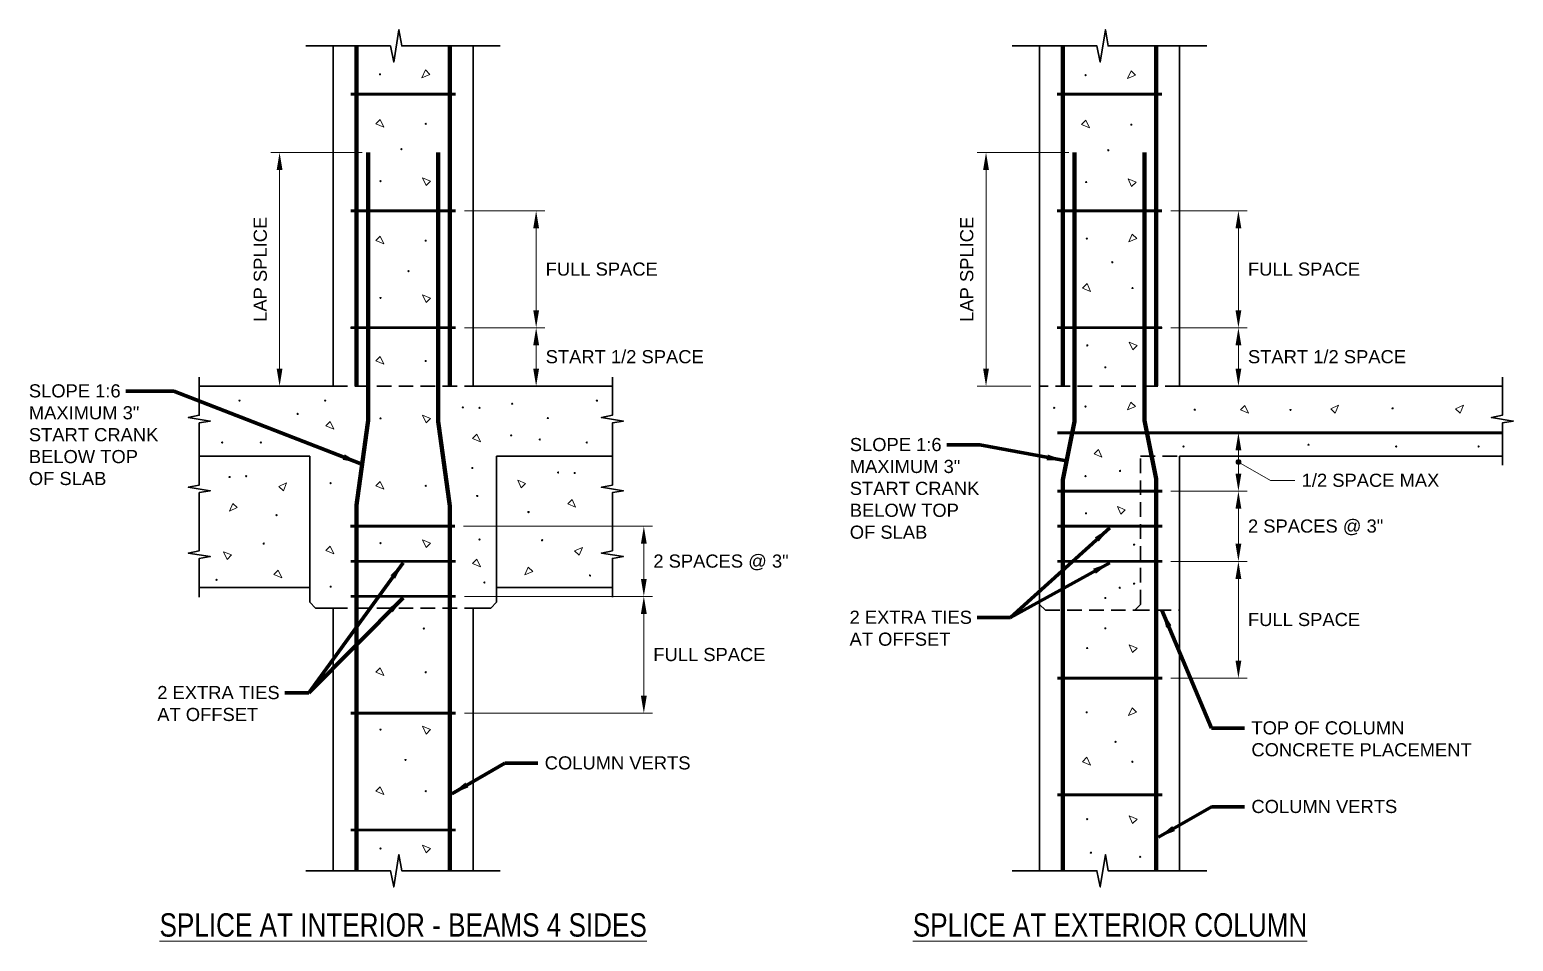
# Model space of a CAD drawing. Header units: inches. Extents: x -207 to -80, y 1596 to 1780.
# Drawn here: x -207.3 to -80.3, y 1701.6 to 1779.6 of the extents above; entities that cross this region are included whole.
import ezdxf

# ---------------------------------------------------------------- set-up
doc = ezdxf.new("R2010")
doc.units = ezdxf.units.IN
doc.header["$LTSCALE"] = 5
doc.header["$MEASUREMENT"] = 0
doc.linetypes.add('HIDDEN', pattern=[0.375, 0.25, -0.125])
for name, color, linetype, lineweight in [('S-ANNO-DIMS', 1, 'Continuous', 20), ('S-ANNO-TEXT', 7, 'Continuous', 20), ('S-DELT-PATT', 7, 'Continuous', 15), ('S-DETL', 3, 'Continuous', 30)]:
    doc.layers.add(name, color=color, linetype=linetype, lineweight=lineweight)
doc.styles.add('Romans', font='arial.ttf')
doc.dimstyles.get("Standard").update_dxf_attribs({"dimtxt": 0.18, "dimasz": 0.18, "dimexe": 0.18, "dimexo": 0.0625, "dimgap": 0.09, "dimtad": 0, "dimtih": 1, "dimtoh": 1, "dimdec": 4, "dimzin": 0, "dimdsep": 46, "dimtxsty": 'Standard', "dimcen": 0.09, "dimadec": 0, "dimazin": 0, "dimtfac": 1, "dimtdec": 4, "dimtofl": 0, "dimtmove": 0, "dimatfit": 3, "dimfxl": 1, "dimtolj": 1, "dimtzin": 0, "dimarcsym": 0})

# ---------------------------------------------------------------- blocks, each defined once
blk = doc.blocks.new('*D7')
at = {"layer": 'Defpoints', "color": 0, "transparency": 16777216}
for p in [(-110.35, 1734.13), (-103.82, 1734.13), (-110.35, 1724.13)]:
    blk.add_point(p, dxfattribs=at)
at = {"layer": 'S-ANNO-DIMS', "transparency": 16777216}
for p, q in [((-109.6, 1734.13), (-103.07, 1734.13)), ((-103.82, 1725.63), (-103.82, 1732.63)), ((-109.6, 1724.13), (-103.07, 1724.13))]:
    blk.add_line(p, q, dxfattribs=at)
for points in [[(-104.07, 1732.63), (-103.57, 1732.63), (-103.82, 1734.13)], [(-104.07, 1725.63), (-103.57, 1725.63), (-103.82, 1724.13)]]:
    blk.add_solid(points, dxfattribs=at)
blk = doc.blocks.new('*D8')
at = {"layer": 'Defpoints', "color": 0, "transparency": 16777216}
for p in [(-107.66, 1745.13), (-103.82, 1745.13), (-110.35, 1740.13)]:
    blk.add_point(p, dxfattribs=at)
at = {"layer": 'S-ANNO-DIMS', "transparency": 16777216}
blk.add_line((-103.82, 1741.63), (-103.82, 1743.63), dxfattribs=at)
for points in [[(-104.07, 1743.63), (-103.57, 1743.63), (-103.82, 1745.13)], [(-104.07, 1741.63), (-103.57, 1741.63), (-103.82, 1740.13)]]:
    blk.add_solid(points, dxfattribs=at)
blk = doc.blocks.new('*D9')
at = {"layer": 'Defpoints', "color": 0, "transparency": 16777216}
for p in [(-110.35, 1740.13), (-110.35, 1734.13), (-103.82, 1734.13)]:
    blk.add_point(p, dxfattribs=at)
at = {"layer": 'S-ANNO-DIMS', "transparency": 16777216}
for p, q in [((-109.6, 1740.13), (-103.07, 1740.13)), ((-103.82, 1738.63), (-103.82, 1735.63)), ((-109.6, 1734.13), (-103.07, 1734.13))]:
    blk.add_line(p, q, dxfattribs=at)
for points in [[(-104.07, 1738.63), (-103.57, 1738.63), (-103.82, 1740.13)], [(-104.07, 1735.63), (-103.57, 1735.63), (-103.82, 1734.13)]]:
    blk.add_solid(points, dxfattribs=at)
blk = doc.blocks.new('*D10')
at = {"layer": 'Defpoints', "color": 0, "transparency": 16777216}
for p in [(-110.35, 1764.13), (-103.82, 1764.13), (-110.35, 1754.13)]:
    blk.add_point(p, dxfattribs=at)
at = {"layer": 'S-ANNO-DIMS', "transparency": 16777216}
for p, q in [((-109.6, 1764.13), (-103.07, 1764.13)), ((-103.82, 1755.63), (-103.82, 1762.63)), ((-109.6, 1754.13), (-103.07, 1754.13))]:
    blk.add_line(p, q, dxfattribs=at)
for points in [[(-104.07, 1762.63), (-103.57, 1762.63), (-103.82, 1764.13)], [(-104.07, 1755.63), (-103.57, 1755.63), (-103.82, 1754.13)]]:
    blk.add_solid(points, dxfattribs=at)
blk = doc.blocks.new('*D11')
at = {"layer": 'Defpoints', "color": 0, "transparency": 16777216}
for p in [(-113.35, 1754.13), (-103.82, 1754.13), (-110.73, 1749.13)]:
    blk.add_point(p, dxfattribs=at)
at = {"layer": 'S-ANNO-DIMS', "transparency": 16777216}
blk.add_line((-103.82, 1750.63), (-103.82, 1752.63), dxfattribs=at)
for points in [[(-104.07, 1752.63), (-103.57, 1752.63), (-103.82, 1754.13)], [(-104.07, 1750.63), (-103.57, 1750.63), (-103.82, 1749.13)]]:
    blk.add_solid(points, dxfattribs=at)
blk = doc.blocks.new('*D12')
at = {"layer": 'Defpoints', "color": 0, "transparency": 16777216}
for p in [(-125.43, 1769.13), (-117.6, 1769.13), (-120.85, 1749.13)]:
    blk.add_point(p, dxfattribs=at)
at = {"layer": 'S-ANNO-DIMS', "transparency": 16777216}
for p, q in [((-118.35, 1769.13), (-126.18, 1769.13)), ((-125.43, 1750.63), (-125.43, 1767.63)), ((-121.6, 1749.13), (-126.18, 1749.13))]:
    blk.add_line(p, q, dxfattribs=at)
for points in [[(-125.68, 1767.63), (-125.18, 1767.63), (-125.43, 1769.13)], [(-125.68, 1750.63), (-125.18, 1750.63), (-125.43, 1749.13)]]:
    blk.add_solid(points, dxfattribs=at)
blk = doc.blocks.new('*D15')
at = {"layer": 'Defpoints', "color": 0, "transparency": 16777216}
for p in [(-185.92, 1769.13), (-178.09, 1769.13), (-181.34, 1749.13)]:
    blk.add_point(p, dxfattribs=at)
at = {"layer": 'S-ANNO-DIMS', "transparency": 16777216}
for p, q in [((-178.84, 1769.13), (-186.67, 1769.13)), ((-185.92, 1750.63), (-185.92, 1767.63)), ((-182.09, 1749.13), (-186.67, 1749.13))]:
    blk.add_line(p, q, dxfattribs=at)
for points in [[(-186.17, 1767.63), (-185.67, 1767.63), (-185.92, 1769.13)], [(-186.17, 1750.63), (-185.67, 1750.63), (-185.92, 1749.13)]]:
    blk.add_solid(points, dxfattribs=at)
blk = doc.blocks.new('*D16')
at = {"layer": 'Defpoints', "color": 0, "transparency": 16777216}
for p in [(-170.84, 1764.13), (-163.95, 1764.13), (-170.84, 1754.13)]:
    blk.add_point(p, dxfattribs=at)
at = {"layer": 'S-ANNO-DIMS', "transparency": 16777216}
for p, q in [((-170.09, 1764.13), (-163.2, 1764.13)), ((-163.95, 1755.63), (-163.95, 1762.63)), ((-170.09, 1754.13), (-163.2, 1754.13))]:
    blk.add_line(p, q, dxfattribs=at)
for points in [[(-164.2, 1762.63), (-163.7, 1762.63), (-163.95, 1764.13)], [(-164.2, 1755.63), (-163.7, 1755.63), (-163.95, 1754.13)]]:
    blk.add_solid(points, dxfattribs=at)
blk = doc.blocks.new('*D17')
at = {"layer": 'Defpoints', "color": 0, "transparency": 16777216}
for p in [(-173.84, 1754.13), (-163.95, 1754.13), (-171.22, 1749.13)]:
    blk.add_point(p, dxfattribs=at)
at = {"layer": 'S-ANNO-DIMS', "transparency": 16777216}
blk.add_line((-163.95, 1750.63), (-163.95, 1752.63), dxfattribs=at)
for points in [[(-164.2, 1752.63), (-163.7, 1752.63), (-163.95, 1754.13)], [(-164.2, 1750.63), (-163.7, 1750.63), (-163.95, 1749.13)]]:
    blk.add_solid(points, dxfattribs=at)
blk = doc.blocks.new('*D23')
at = {"layer": 'Defpoints', "color": 0, "transparency": 16777216}
for p in [(-161.62, 1731.13), (-154.73, 1731.13), (-170.84, 1721.13)]:
    blk.add_point(p, dxfattribs=at)
at = {"layer": 'S-ANNO-DIMS', "transparency": 16777216}
for p, q in [((-160.87, 1731.13), (-153.98, 1731.13)), ((-154.73, 1722.63), (-154.73, 1729.63)), ((-170.09, 1721.13), (-153.98, 1721.13))]:
    blk.add_line(p, q, dxfattribs=at)
for points in [[(-154.98, 1729.63), (-154.48, 1729.63), (-154.73, 1731.13)], [(-154.98, 1722.63), (-154.48, 1722.63), (-154.73, 1721.13)]]:
    blk.add_solid(points, dxfattribs=at)
blk = doc.blocks.new('*D24')
at = {"layer": 'Defpoints', "color": 0, "transparency": 16777216}
for p in [(-170.91, 1737.13), (-170.84, 1731.13), (-154.73, 1731.13)]:
    blk.add_point(p, dxfattribs=at)
at = {"layer": 'S-ANNO-DIMS', "transparency": 16777216}
for p, q in [((-170.16, 1737.13), (-153.98, 1737.13)), ((-154.73, 1735.63), (-154.73, 1732.63)), ((-170.09, 1731.13), (-153.98, 1731.13))]:
    blk.add_line(p, q, dxfattribs=at)
for points in [[(-154.98, 1735.63), (-154.48, 1735.63), (-154.73, 1737.13)], [(-154.98, 1732.63), (-154.48, 1732.63), (-154.73, 1731.13)]]:
    blk.add_solid(points, dxfattribs=at)

msp = doc.modelspace()

# ---------------------------------------------------------------- hatches: boundary and pattern name
at = {"layer": 'S-ANNO-DIMS'}
h = msp.add_hatch(color=256, dxfattribs=at)
h.dxf.hatch_style = 1
h.paths.add_polyline_path([(-103.609809, 1742.63188, 1), (-104.021753, 1742.63188, 1)])

# ---------------------------------------------------------------- linework, layer by layer
msp.add_lwpolyline([(-103.815781, 1742.63188), (-101.080701, 1741.052781), (-98.98825, 1741.052781)], dxfattribs=at)
msp.add_circle((-103.815781, 1742.63188), 0.205972, dxfattribs=at)
at = {"layer": 'S-DELT-PATT', "flags": 128}
for points in [[(-173.049794, 1775.822922), (-173.724057, 1775.535272), (-173.424687, 1776.197815)], [(-112.629337, 1775.751736), (-113.3036, 1775.464086), (-113.00423, 1776.126629)], [(-177.677888, 1771.591513), (-177.003625, 1771.303862), (-177.302996, 1771.966406)], [(-117.257431, 1771.520327), (-116.583168, 1771.232676), (-116.882538, 1771.895219)], [(-173.00615, 1766.672247), (-173.680413, 1766.959898), (-173.381043, 1766.297355)], [(-112.585693, 1766.601061), (-113.259956, 1766.888711), (-112.960585, 1766.226168)], [(-112.529806, 1761.761443), (-113.204069, 1761.473793), (-112.904698, 1762.136336)], [(-177.677888, 1761.591513), (-177.003625, 1761.303862), (-177.302996, 1761.966406)], [(-173.00615, 1756.672247), (-173.680413, 1756.959898), (-173.381043, 1756.297355)], [(-117.1579, 1757.530034), (-116.483637, 1757.242383), (-116.783007, 1757.904926)], [(-112.486161, 1752.610768), (-113.160424, 1752.898418), (-112.861054, 1752.235875)], [(-177.677888, 1751.286386), (-177.003625, 1750.998736), (-177.302996, 1751.661279)], [(-112.643511, 1747.382147), (-113.317774, 1747.094497), (-113.018403, 1747.75704)], [(-103.636167, 1747.093947), (-102.961904, 1746.806296), (-103.261274, 1747.46884)], [(-95.533893, 1746.824752), (-95.246243, 1747.499015), (-95.908786, 1747.199645)], [(-84.845378, 1746.824752), (-84.557727, 1747.499015), (-85.22027, 1747.199645)], [(-181.948563, 1745.736806), (-181.2743, 1745.449155), (-181.573671, 1746.111698)], [(-173.00615, 1746.367121), (-173.680413, 1746.654771), (-173.381043, 1745.992228)], [(-169.395423, 1744.643529), (-168.72116, 1744.355879), (-169.02053, 1745.018422)], [(-116.178653, 1743.332801), (-115.50439, 1743.04515), (-115.803761, 1743.707693)], [(-185.980105, 1740.536918), (-185.312809, 1740.84038), (-185.596481, 1740.170965)], [(-177.677888, 1740.597871), (-177.003625, 1740.310221), (-177.302996, 1740.972764)], [(-164.857844, 1740.785859), (-165.532107, 1741.07351), (-165.232736, 1740.410967)], [(-161.247116, 1739.062268), (-160.572854, 1738.774617), (-160.872224, 1739.43716)], [(-189.549207, 1738.728707), (-190.216503, 1738.425245), (-189.932831, 1739.09466)], [(-113.510658, 1738.550086), (-114.184921, 1738.837736), (-113.885551, 1738.175193)], [(-181.948563, 1735.04829), (-181.2743, 1734.76064), (-181.573671, 1735.423183)], [(-173.00615, 1735.678605), (-173.680413, 1735.966256), (-173.381043, 1735.303713)], [(-160.653848, 1735.023774), (-159.983022, 1735.319351), (-160.274563, 1734.653326)], [(-190.04713, 1734.677353), (-190.724736, 1734.957037), (-190.417579, 1734.298068)], [(-169.395423, 1733.955014), (-168.72116, 1733.667363), (-169.02053, 1734.329906)], [(-186.416342, 1732.996431), (-185.738736, 1732.716747), (-186.045894, 1733.375716)], [(-164.244012, 1733.257748), (-164.914838, 1732.962172), (-164.623297, 1733.628197)], [(-112.500632, 1726.70286), (-113.174895, 1726.99051), (-112.875525, 1726.327967)], [(-177.677888, 1724.638989), (-177.003625, 1724.351339), (-177.302996, 1725.013882)], [(-112.544277, 1721.209419), (-113.218539, 1720.921768), (-112.919169, 1721.584311)], [(-173.00615, 1719.719723), (-173.680413, 1720.007374), (-173.381043, 1719.344831)], [(-117.172371, 1716.978009), (-116.498108, 1716.690359), (-116.797478, 1717.352902)], [(-177.677888, 1714.46305), (-177.003625, 1714.1754), (-177.302996, 1714.837943)], [(-112.500632, 1712.058744), (-113.174895, 1712.346394), (-112.875525, 1711.683851)], [(-173.00615, 1709.543784), (-173.680413, 1709.831435), (-173.381043, 1709.168892)]]:
    msp.add_lwpolyline(points, close=True, dxfattribs=at)
for points in [[(-177.372069, 1775.818651, 1), (-177.268389, 1775.818651, 1)], [(-116.951612, 1775.747465, 1), (-116.847932, 1775.747465, 1)], [(-173.355614, 1771.587242, -1), (-173.459294, 1771.587242, -1)], [(-112.935156, 1771.516055, -1), (-113.038836, 1771.516055, -1)], [(-175.544223, 1769.414095, -1), (-175.440543, 1769.414095, -1)], [(-115.011815, 1769.322962, 1), (-114.908135, 1769.322962, 1)], [(-177.328425, 1766.676519, -1), (-177.224745, 1766.676519, -1)], [(-116.907967, 1766.605332, -1), (-116.804287, 1766.605332, -1)], [(-173.355614, 1761.587242, -1), (-173.459294, 1761.587242, -1)], [(-116.85208, 1761.757172, 1), (-116.7484, 1761.757172, 1)], [(-114.669169, 1759.733885, 1), (-114.565489, 1759.733885, 1)], [(-174.929959, 1758.977034, -1), (-174.826279, 1758.977034, -1)], [(-112.835625, 1757.525762, -1), (-112.939305, 1757.525762, -1)], [(-177.328425, 1756.676519, -1), (-177.224745, 1756.676519, -1)], [(-116.808436, 1752.615039, -1), (-116.704756, 1752.615039, -1)], [(-173.355614, 1751.282115, -1), (-173.459294, 1751.282115, -1)], [(-115.268799, 1750.744123, 1), (-115.165119, 1750.744123, 1)], [(-189.40693, 1747.886545, 1), (-189.30325, 1747.886545, 1)], [(-184.422277, 1746.750282, 1), (-184.318597, 1746.750282, 1)], [(-182.061126, 1747.886545, 1), (-181.957446, 1747.886545, 1)], [(-170.279115, 1747.312085, -1), (-170.175435, 1747.312085, -1)], [(-168.856168, 1747.27471, 1), (-168.752488, 1747.27471, 1)], [(-166.057767, 1747.624329, 1), (-165.954087, 1747.624329, 1)], [(-158.799415, 1747.886545, 1), (-158.695735, 1747.886545, 1)], [(-119.640104, 1747.277641, 1), (-119.536424, 1747.277641, 1)], [(-116.965785, 1747.377876, 1), (-116.862105, 1747.377876, 1)], [(-107.612301, 1747.11344, 1), (-107.508621, 1747.11344, 1)], [(-99.313892, 1747.089676, -1), (-99.417572, 1747.089676, -1)], [(-90.618899, 1747.174216, -1), (-90.618899, 1747.277896, -1)], [(-177.328425, 1746.371392, -1), (-177.224745, 1746.371392, -1)], [(-162.997017, 1746.400663, 1), (-162.893337, 1746.400663, 1)], [(-190.893581, 1744.302947, 1), (-190.789901, 1744.302947, 1)], [(-187.570478, 1744.302947, 1), (-187.466798, 1744.302947, 1)], [(-166.145218, 1744.914782, 1), (-166.041538, 1744.914782, 1)], [(-163.696617, 1744.565163, 1), (-163.592937, 1744.565163, 1)], [(-159.673914, 1744.302947, 1), (-159.570234, 1744.302947, 1)], [(-108.576075, 1743.956038, 1), (-108.472395, 1743.956038, 1)], [(-97.867469, 1744.116582, 1), (-97.763789, 1744.116582, 1)], [(-90.371447, 1743.956038, 1), (-90.267767, 1743.956038, 1)], [(-83.30377, 1743.956038, 1), (-83.20009, 1743.956038, 1)], [(-169.468321, 1742.117828, 1), (-169.364641, 1742.117828, 1)], [(-162.130809, 1741.730823, -1), (-162.027129, 1741.730823, -1)], [(-160.707862, 1741.693448, 1), (-160.604182, 1741.693448, 1)], [(-113.905659, 1741.872017, -1), (-114.009339, 1741.872017, -1)], [(-190.150324, 1741.346447, -1), (-190.253975, 1741.344004, -1)], [(-188.728653, 1741.417348, 1), (-188.832304, 1741.414904, 1)], [(-181.5991, 1740.821812, -1), (-181.49542, 1740.821812, -1)], [(-173.355614, 1740.5936, -1), (-173.459294, 1740.5936, -1)], [(-116.965785, 1741.430593, 1), (-116.862105, 1741.430593, 1)], [(-169.045959, 1739.728535, -1), (-168.942279, 1739.728535, -1)], [(-186.226816, 1738.085715, -1), (-186.123143, 1738.086937, -1)], [(-164.553431, 1738.341152, 1), (-164.657104, 1738.33993, 1)], [(-116.922141, 1738.235743, -1), (-116.818461, 1738.235743, -1)], [(-187.331421, 1735.654388, -1), (-187.227748, 1735.655609, -1)], [(-177.328425, 1735.682877, -1), (-177.224745, 1735.682877, -1)], [(-168.856168, 1735.999493, 1), (-168.752488, 1735.999493, 1)], [(-163.39183, 1735.936533, 1), (-163.495503, 1735.935311, 1)], [(-112.806802, 1735.56129, -1), (-112.703122, 1735.56129, -1)], [(-159.287068, 1732.920904, -1), (-159.390741, 1732.919682, -1)], [(-191.36397, 1732.542854, 1), (-191.260297, 1732.544076, 1)], [(-181.5991, 1731.963466, -1), (-181.49542, 1731.963466, -1)], [(-168.436328, 1732.31429, -1), (-168.332648, 1732.31429, -1)], [(-114.038151, 1731.869152, -1), (-113.934471, 1731.869152, -1)], [(-112.806802, 1732.220784, -1), (-112.703122, 1732.220784, -1)], [(-115.269501, 1730.99007, -1), (-115.165821, 1730.99007, -1)], [(-173.623142, 1728.37198, 1), (-173.519462, 1728.37198, 1)], [(-115.268799, 1728.398146, 1), (-115.165119, 1728.398146, 1)], [(-116.822907, 1726.707131, -1), (-116.719227, 1726.707131, -1)], [(-173.355614, 1724.634718, -1), (-173.459294, 1724.634718, -1)], [(-116.866551, 1721.205147, 1), (-116.762871, 1721.205147, 1)], [(-177.328425, 1719.723995, -1), (-177.224745, 1719.723995, -1)], [(-114.389965, 1718.682946, -1), (-114.286285, 1718.682946, -1)], [(-175.193631, 1717.122628, 1), (-175.089951, 1717.122628, 1)], [(-112.850096, 1716.973738, -1), (-112.953776, 1716.973738, -1)], [(-173.355614, 1714.458779, -1), (-173.459294, 1714.458779, -1)], [(-116.822907, 1712.063015, -1), (-116.719227, 1712.063015, -1)], [(-177.328425, 1709.548056, -1), (-177.224745, 1709.548056, -1)], [(-116.50085, 1709.188876, -1), (-116.39717, 1709.188876, -1)], [(-112.27908, 1708.837243, -1), (-112.1754, 1708.837243, -1)]]:
    msp.add_lwpolyline(points, format="xyb", close=True, dxfattribs=at)
at = {"layer": 'S-DETL'}
for p, q in [((-181.342019, 1778.25885), (-181.342019, 1749.13188)), ((-169.342019, 1778.25885), (-169.342019, 1749.13188)), ((-120.851462, 1778.25885), (-120.851462, 1749.13188)), ((-108.851462, 1778.25885), (-108.851462, 1749.13188)), ((-179.842019, 1754.13188), (-170.842019, 1754.13188)), ((-119.351462, 1754.13188), (-110.351462, 1754.13188)), ((-192.801403, 1749.13188), (-181.342019, 1749.13188)), ((-169.342019, 1749.13188), (-157.414719, 1749.13188)), ((-120.851462, 1749.13188), (-120.851462, 1707.640659)), ((-108.851462, 1749.13188), (-81.221696, 1749.13188)), ((-192.801403, 1743.13188), (-183.342019, 1743.13188)), ((-183.342019, 1743.13188), (-183.342019, 1730.63188)), ((-167.342019, 1743.13188), (-167.342019, 1730.63188)), ((-167.342019, 1743.13188), (-157.414719, 1743.13188)), ((-108.851462, 1743.13188), (-108.851462, 1707.640659)), ((-108.851462, 1743.13188), (-81.221696, 1743.13188)), ((-192.801403, 1731.879037), (-183.342019, 1731.879037)), ((-167.342019, 1731.879037), (-157.414719, 1731.879037)), ((-183.342019, 1730.63188), (-182.842019, 1730.13188)), ((-167.342019, 1730.63188), (-167.842019, 1730.13188)), ((-182.842019, 1730.13188), (-181.342019, 1730.13188)), ((-181.342019, 1730.13188), (-181.342019, 1707.640659)), ((-169.342019, 1730.13188), (-169.342019, 1707.640659)), ((-169.342019, 1730.13188), (-167.842019, 1730.13188))]:
    msp.add_line(p, q, dxfattribs=at)
at = {"layer": 'S-DETL', "linetype": 'HIDDEN'}
for p, q in [((-181.342019, 1749.13188), (-169.342019, 1749.13188)), ((-108.851462, 1749.13188), (-120.851462, 1749.13188)), ((-181.342019, 1730.114428), (-169.342019, 1730.114428)), ((-112.697262, 1729.937414), (-108.851462, 1729.937414))]:
    msp.add_line(p, q, dxfattribs=at)
at = {"layer": 'S-DETL', "linetype": 'Continuous'}
for points in [[(-183.672066, 1778.25885), (-176.42144, 1778.25885), (-176.135769, 1776.871275), (-175.695269, 1779.646424), (-175.464007, 1778.25885), (-167.027677, 1778.25885)], [(-123.181509, 1778.25885), (-115.930883, 1778.25885), (-115.645211, 1776.871275), (-115.204711, 1779.646424), (-114.973449, 1778.25885), (-106.537119, 1778.25885)], [(-192.801403, 1749.902576), (-192.801403, 1746.6354), (-193.742009, 1746.44175), (-191.860797, 1746.143144), (-192.801403, 1745.986377), (-192.801403, 1742.349939), (-192.801403, 1740.661622), (-193.742009, 1740.467972), (-191.860797, 1740.169367), (-192.801403, 1740.012599), (-192.801403, 1735.035201), (-193.742009, 1734.841551), (-191.860797, 1734.542946), (-192.801403, 1734.386178), (-192.801403, 1731.065224)], [(-157.414719, 1749.902576), (-157.414719, 1746.6354), (-158.355325, 1746.44175), (-156.474113, 1746.143144), (-157.414719, 1745.986377), (-157.414719, 1742.349939), (-157.414719, 1740.661622), (-158.355325, 1740.467972), (-156.474113, 1740.169367), (-157.414719, 1740.012599), (-157.414719, 1735.035201), (-158.355325, 1734.841551), (-156.474113, 1734.542946), (-157.414719, 1734.386178), (-157.414719, 1731.065224)], [(-81.221696, 1749.902576), (-81.221696, 1746.6354), (-82.162302, 1746.44175), (-80.28109, 1746.143144), (-81.221696, 1745.986377), (-81.221696, 1742.349939)], [(-183.672066, 1707.640659), (-176.42144, 1707.640659), (-176.135769, 1706.253085), (-175.695269, 1709.028233), (-175.464007, 1707.640659), (-167.027677, 1707.640659)], [(-123.181509, 1707.640659), (-115.930883, 1707.640659), (-115.645211, 1706.253085), (-115.204711, 1709.028233), (-114.973449, 1707.640659), (-106.537119, 1707.640659)]]:
    msp.add_lwpolyline(points, dxfattribs=at)
at = {"layer": 'S-DETL'}
for points, const_width in [([(-179.342019, 1778.25885), (-179.342019, 1749.13188)], 0.375), ([(-171.342019, 1778.25885), (-171.342019, 1749.13188)], 0.375), ([(-118.851462, 1778.25885), (-118.851462, 1749.13188)], 0.375), ([(-110.851462, 1778.25885), (-110.851462, 1749.13188)], 0.375), ([(-179.842019, 1774.13188), (-170.842019, 1774.13188)], 0.25), ([(-119.351462, 1774.13188), (-110.351462, 1774.13188)], 0.25), ([(-178.342019, 1769.13188), (-178.342019, 1746.13188), (-179.342019, 1738.873671), (-179.342019, 1707.640659)], 0.375), ([(-172.342019, 1769.13188), (-172.342019, 1746.13188), (-171.342019, 1738.873671), (-171.342019, 1707.640659)], 0.375), ([(-172.342019, 1769.13188), (-172.342019, 1749.13188)], 0.25), ([(-117.851462, 1769.13188), (-117.851462, 1746.13188), (-118.851462, 1741.13188), (-118.851462, 1707.640659)], 0.375), ([(-111.851462, 1769.13188), (-111.851462, 1746.13188), (-110.851462, 1741.13188), (-110.851462, 1707.640659)], 0.375), ([(-111.851462, 1769.13188), (-111.851462, 1749.13188)], 0.25), ([(-179.842019, 1764.13188), (-170.842019, 1764.13188)], 0.25), ([(-119.351462, 1764.13188), (-110.351462, 1764.13188)], 0.25), ([(-179.842019, 1754.13188), (-170.842019, 1754.13188)], 0.25), ([(-119.351462, 1754.13188), (-110.351462, 1754.13188)], 0.25), ([(-119.331956, 1740.13188), (-110.331956, 1740.13188)], 0.25), ([(-119.331956, 1740.13188), (-110.331956, 1740.13188)], 0.25), ([(-179.848351, 1737.13188), (-170.906402, 1737.13188)], 0.25), ([(-119.331956, 1737.13188), (-110.331956, 1737.13188)], 0.25), ([(-179.842019, 1734.13188), (-170.842019, 1734.13188)], 0.25), ([(-119.331956, 1734.13188), (-110.331956, 1734.13188)], 0.25), ([(-179.842019, 1731.13188), (-170.842019, 1731.13188)], 0.25), ([(-119.331956, 1724.13188), (-110.331956, 1724.13188)], 0.25), ([(-179.842019, 1721.13188), (-170.842019, 1721.13188)], 0.25), ([(-119.331956, 1714.13188), (-110.331956, 1714.13188)], 0.25), ([(-179.842019, 1711.13188), (-170.842019, 1711.13188)], 0.25)]:
    msp.add_lwpolyline(points, dxfattribs=dict(at, const_width=const_width))
at = {"layer": 'S-DETL', "linetype": 'HIDDEN', "const_width": 0.25}
msp.add_lwpolyline([(-119.331956, 1745.13188), (-81.221696, 1745.13188)], dxfattribs=at)
at = {"layer": 'S-DETL', "linetype": 'HIDDEN'}
msp.add_lwpolyline([(-120.851462, 1730.437414), (-120.351462, 1729.937414), (-112.697262, 1729.937414), (-112.197262, 1730.437414), (-112.197262, 1743.13188), (-108.851462, 1743.13188)], dxfattribs=at)

# ---------------------------------------------------------------- texts
at = {"layer": 'S-ANNO-DIMS', "char_height": 1.125, "attachment_point": 5, "rotation": 90, "style": 'Romans'}
for insert in [(-187.564862, 1759.13188), (-127.074304, 1759.13188)]:
    msp.add_mtext('\\A1;\\pxqc;LAP SPLICE', dxfattribs=dict(at, insert=insert))
at = {"layer": 'S-ANNO-DIMS', "char_height": 1.125, "attachment_point": 1, "style": 'Romans'}
for s, insert in [('\\A1;FULL SPACE', (-163.137439, 1759.713565)), ('\\A1;FULL SPACE', (-103.003281, 1759.713565)), ('\\A1;START 1/2 SPACE', (-163.137439, 1752.213565)), ('\\A1;START 1/2 SPACE', (-103.003281, 1752.213565)), ('\\A1;1/2 SPACE MAX ', (-98.406566, 1741.634466)), ('\\A1;2 SPACES @ 3"', (-103.003281, 1737.713565)), ('\\A1;2 SPACES @ 3"', (-153.917278, 1734.713565)), ('\\A1;FULL SPACE', (-103.003281, 1729.713565)), ('\\A1;FULL SPACE', (-153.917278, 1726.713565))]:
    msp.add_mtext(s, dxfattribs=dict(at, insert=insert))
at = {"layer": 'S-ANNO-TEXT', "style": 'Romans', "width": 0.8}
for s, p in [('%%USPLICE AT INTERIOR - BEAMS 4 SIDES', (-196.200409, 1701.998871)), ('%%USPLICE AT EXTERIOR COLUMN', (-131.701121, 1701.998871))]:
    msp.add_text(s, height=2, dxfattribs=at).set_placement(p)
at = {"layer": 'S-ANNO-TEXT', "char_height": 1.125, "attachment_point": 3, "style": 'Romans'}
for s, insert, width in [('\\pxql;SLOPE 1:6\\PMAXIMUM 3"\\PSTART CRANK\\PBELOW TOP \\POF SLAB', (-170.759397, 1749.28741), 36.62827851), ('\\pxql;SLOPE 1:6\\PMAXIMUM 3"\\PSTART CRANK\\PBELOW TOP \\POF SLAB', (-111.96766, 1744.691613), 25.12792828), ('\\pxql;TOP OF COLUMN \\PCONCRETE PLACEMENT', (-53.058899, 1720.437491), 49.64852991), ('\\pxql;COLUMN VERTS', (-113.568962, 1717.437491), 49.64852991), ('\\pxql;COLUMN VERTS', (-53.058899, 1713.7074), 49.64852991)]:
    msp.add_mtext(s, dxfattribs=dict(at, insert=insert, width=width))
at = {"layer": 'S-ANNO-TEXT', "char_height": 1.125, "attachment_point": 1, "style": 'Romans'}
for insert in [(-137.115094, 1729.90546), (-196.39164, 1723.458754)]:
    msp.add_mtext('\\pxql;2 EXTRA TIES\\PAT OFFSET', dxfattribs=dict(at, insert=insert))

# ---------------------------------------------------------------- dimensions: what is measured, and where the dimension line sits
at = {"layer": 'S-ANNO-DIMS'}
for base, p1, p2, angle, override, picture, middle in [((-185.920293, 1769.13188), (-181.342019, 1749.13188), (-178.092019, 1769.13188), 90, {"dimscale": 12, "dimtxt": 0.09375, "dimasz": 0.125, "dimexe": 0.0625, "dimgap": 0.0625, "dimtih": 0, "dimtoh": 0, "dimdec": 5, "dimrnd": 0.03125, "dimzin": 7, "dimlunit": 4, "dimtxsty": 'Romans', "dimcen": 0.125, "dimclrd": 256, "dimclre": 256, "dimclrt": 256, "dimadec": 4, "dimtdec": 5, "dimtofl": 1, "dimtvp": 1, "dimfrac": 2, "dimtzin": 3, "dimlwd": 65535, "dimlwe": 65535}, '*D15', (-185.920293, 1759.13188)), ((-125.429736, 1769.13188), (-120.851462, 1749.13188), (-117.601462, 1769.13188), 90, {"dimscale": 12, "dimtxt": 0.09375, "dimasz": 0.125, "dimexe": 0.0625, "dimgap": 0.0625, "dimtih": 0, "dimtoh": 0, "dimdec": 5, "dimrnd": 0.03125, "dimzin": 7, "dimlunit": 4, "dimtxsty": 'Romans', "dimcen": 0.125, "dimclrd": 256, "dimclre": 256, "dimclrt": 256, "dimadec": 4, "dimtdec": 5, "dimtofl": 1, "dimtvp": 1, "dimfrac": 2, "dimtzin": 3, "dimlwd": 65535, "dimlwe": 65535}, '*D12', (-125.429736, 1759.13188)), ((-163.949939, 1764.13188), (-170.842019, 1754.13188), (-170.842019, 1764.13188), 90, {"dimscale": 12, "dimtxt": 0.09375, "dimasz": 0.125, "dimexe": 0.0625, "dimgap": 0.0625, "dimtih": 0, "dimtoh": 0, "dimdec": 5, "dimrnd": 0.03125, "dimzin": 7, "dimlunit": 4, "dimtxsty": 'Romans', "dimcen": 0.125, "dimclrd": 256, "dimclre": 256, "dimclrt": 256, "dimadec": 4, "dimtdec": 5, "dimtofl": 1, "dimtvp": 1, "dimfrac": 2, "dimtzin": 3, "dimlwd": 65535, "dimlwe": 65535}, '*D16', (-163.949939, 1759.13188)), ((-103.815781, 1764.13188), (-110.351462, 1754.13188), (-110.351462, 1764.13188), 90, {"dimscale": 12, "dimtxt": 0.09375, "dimasz": 0.125, "dimexe": 0.0625, "dimgap": 0.0625, "dimtih": 0, "dimtoh": 0, "dimdec": 5, "dimrnd": 0.03125, "dimzin": 7, "dimlunit": 4, "dimtxsty": 'Romans', "dimcen": 0.125, "dimclrd": 256, "dimclre": 256, "dimclrt": 256, "dimadec": 4, "dimtdec": 5, "dimtofl": 1, "dimtvp": 1, "dimfrac": 2, "dimtzin": 3, "dimlwd": 65535, "dimlwe": 65535}, '*D10', (-103.815781, 1759.13188)), ((-163.949939, 1754.13188), (-171.217019, 1749.13188), (-173.842019, 1754.13188), 90, {"dimscale": 12, "dimtxt": 0.09375, "dimasz": 0.125, "dimexe": 0.0625, "dimgap": 0.0625, "dimtih": 0, "dimtoh": 0, "dimdec": 5, "dimrnd": 0.03125, "dimzin": 7, "dimlunit": 4, "dimtxsty": 'Romans', "dimcen": 0.125, "dimse1": 1, "dimse2": 1, "dimclrd": 256, "dimclre": 256, "dimclrt": 256, "dimadec": 4, "dimtdec": 5, "dimtofl": 1, "dimtvp": 1, "dimfrac": 2, "dimtzin": 3, "dimlwd": 65535, "dimlwe": 65535}, '*D17', (-163.949939, 1751.63188)), ((-103.815781, 1754.13188), (-110.726462, 1749.13188), (-113.351462, 1754.13188), 90, {"dimscale": 12, "dimtxt": 0.09375, "dimasz": 0.125, "dimexe": 0.0625, "dimgap": 0.0625, "dimtih": 0, "dimtoh": 0, "dimdec": 5, "dimrnd": 0.03125, "dimzin": 7, "dimlunit": 4, "dimtxsty": 'Romans', "dimcen": 0.125, "dimse1": 1, "dimse2": 1, "dimclrd": 256, "dimclre": 256, "dimclrt": 256, "dimadec": 4, "dimtdec": 5, "dimtofl": 1, "dimtvp": 1, "dimfrac": 2, "dimtzin": 3, "dimlwd": 65535, "dimlwe": 65535}, '*D11', (-103.815781, 1751.63188)), ((-103.815781, 1745.13188), (-110.351462, 1740.13188), (-107.658735, 1745.13188), 90, {"dimscale": 12, "dimtxt": 0.09375, "dimasz": 0.125, "dimexe": 0.0625, "dimgap": 0.0625, "dimtih": 0, "dimtoh": 0, "dimdec": 5, "dimrnd": 0.03125, "dimzin": 7, "dimlunit": 4, "dimtxsty": 'Romans', "dimcen": 0.125, "dimse1": 1, "dimse2": 1, "dimclrd": 256, "dimclre": 256, "dimclrt": 256, "dimadec": 4, "dimtdec": 5, "dimtofl": 1, "dimtvp": 1, "dimfrac": 2, "dimtzin": 3, "dimlwd": 65535, "dimlwe": 65535}, '*D8', (-103.815781, 1742.63188)), ((-103.815781, 1734.13188), (-110.351462, 1740.13188), (-110.351462, 1734.13188), 270, {"dimscale": 12, "dimtxt": 0.09375, "dimasz": 0.125, "dimexe": 0.0625, "dimgap": 0.0625, "dimtih": 0, "dimtoh": 0, "dimdec": 5, "dimrnd": 0.03125, "dimzin": 7, "dimlunit": 4, "dimtxsty": 'Romans', "dimcen": 0.125, "dimclrd": 256, "dimclre": 256, "dimclrt": 256, "dimadec": 4, "dimtdec": 5, "dimtofl": 1, "dimtvp": 1, "dimfrac": 2, "dimtzin": 3, "dimlwd": 65535, "dimlwe": 65535}, '*D9', (-103.815781, 1737.63188)), ((-154.729778, 1731.13188), (-170.906402, 1737.13188), (-170.842019, 1731.13188), 270, {"dimscale": 12, "dimtxt": 0.09375, "dimasz": 0.125, "dimexe": 0.0625, "dimgap": 0.0625, "dimtih": 0, "dimtoh": 0, "dimdec": 5, "dimrnd": 0.03125, "dimzin": 7, "dimlunit": 4, "dimtxsty": 'Romans', "dimcen": 0.125, "dimclrd": 256, "dimclre": 256, "dimclrt": 256, "dimadec": 4, "dimtdec": 5, "dimtofl": 1, "dimtvp": 1, "dimfrac": 2, "dimtzin": 3, "dimlwd": 65535, "dimlwe": 65535}, '*D24', (-154.729778, 1734.63188)), ((-103.815781, 1734.13188), (-110.351462, 1724.13188), (-110.351462, 1734.13188), 90, {"dimscale": 12, "dimtxt": 0.09375, "dimasz": 0.125, "dimexe": 0.0625, "dimgap": 0.0625, "dimtih": 0, "dimtoh": 0, "dimdec": 5, "dimrnd": 0.03125, "dimzin": 7, "dimlunit": 4, "dimtxsty": 'Romans', "dimcen": 0.125, "dimclrd": 256, "dimclre": 256, "dimclrt": 256, "dimadec": 4, "dimtdec": 5, "dimtofl": 1, "dimtvp": 1, "dimfrac": 2, "dimtzin": 3, "dimlwd": 65535, "dimlwe": 65535}, '*D7', (-103.815781, 1729.13188)), ((-154.729778, 1731.13188), (-170.842019, 1721.13188), (-161.621858, 1731.13188), 90, {"dimscale": 12, "dimtxt": 0.09375, "dimasz": 0.125, "dimexe": 0.0625, "dimgap": 0.0625, "dimtih": 0, "dimtoh": 0, "dimdec": 5, "dimrnd": 0.03125, "dimzin": 7, "dimlunit": 4, "dimtxsty": 'Romans', "dimcen": 0.125, "dimclrd": 256, "dimclre": 256, "dimclrt": 256, "dimadec": 4, "dimtdec": 5, "dimtofl": 1, "dimtvp": 1, "dimfrac": 2, "dimtzin": 3, "dimlwd": 65535, "dimlwe": 65535}, '*D23', (-154.729778, 1726.13188))]:
    dim = msp.add_linear_dim(base=base, p1=p1, p2=p2, angle=angle, text=' ', dimstyle='Standard', override=override, dxfattribs=at)
    dim.commit()
    dim.dimension.update_dxf_attribs({"geometry": picture, "text_midpoint": middle, "dimtype": 128})

# ---------------------------------------------------------------- leaders
at = {"layer": 'S-ANNO-TEXT'}
for points in [[(-179.029519, 1742.515631), (-194.965832, 1748.690415), (-199.081619, 1748.690415)], [(-118.717132, 1742.759596), (-125.950042, 1744.094618), (-128.789532, 1744.094618)], [(-114.831956, 1737.00688), (-123.34177, 1729.323775), (-126.18126, 1729.323775)], [(-175.342019, 1734.00688), (-183.399913, 1722.877069), (-185.457806, 1722.877069)], [(-114.831956, 1734.00688), (-123.34177, 1729.323775), (-126.18126, 1729.323775)], [(-175.342019, 1731.00688), (-183.399913, 1722.877069), (-185.457806, 1722.877069)], [(-110.366953, 1729.937414), (-106.128604, 1719.855806), (-103.289114, 1719.855806)], [(-171.181927, 1714.232753), (-166.638667, 1716.855806), (-163.799177, 1716.855806)], [(-110.671864, 1710.502663), (-106.128604, 1713.125715), (-103.289114, 1713.125715)]]:
    msp.add_leader(points, dimstyle='Standard', override={"dimscale": 12, "dimtxt": 0.09375, "dimasz": 0.125, "dimexe": 0.0625, "dimgap": 0.0625, "dimtih": 0, "dimtoh": 0, "dimdec": 5, "dimlfac": 12, "dimrnd": 0.03125, "dimzin": 7, "dimlunit": 4, "dimtxsty": 'Romans', "dimcen": 0.125, "dimclrd": 256, "dimclre": 256, "dimclrt": 256, "dimadec": 4, "dimtdec": 5, "dimtofl": 1, "dimtvp": 1, "dimfrac": 2, "dimtzin": 3, "dimlwd": 65535, "dimlwe": 65535}, dxfattribs=at)

doc.saveas('drawing.dxf')
